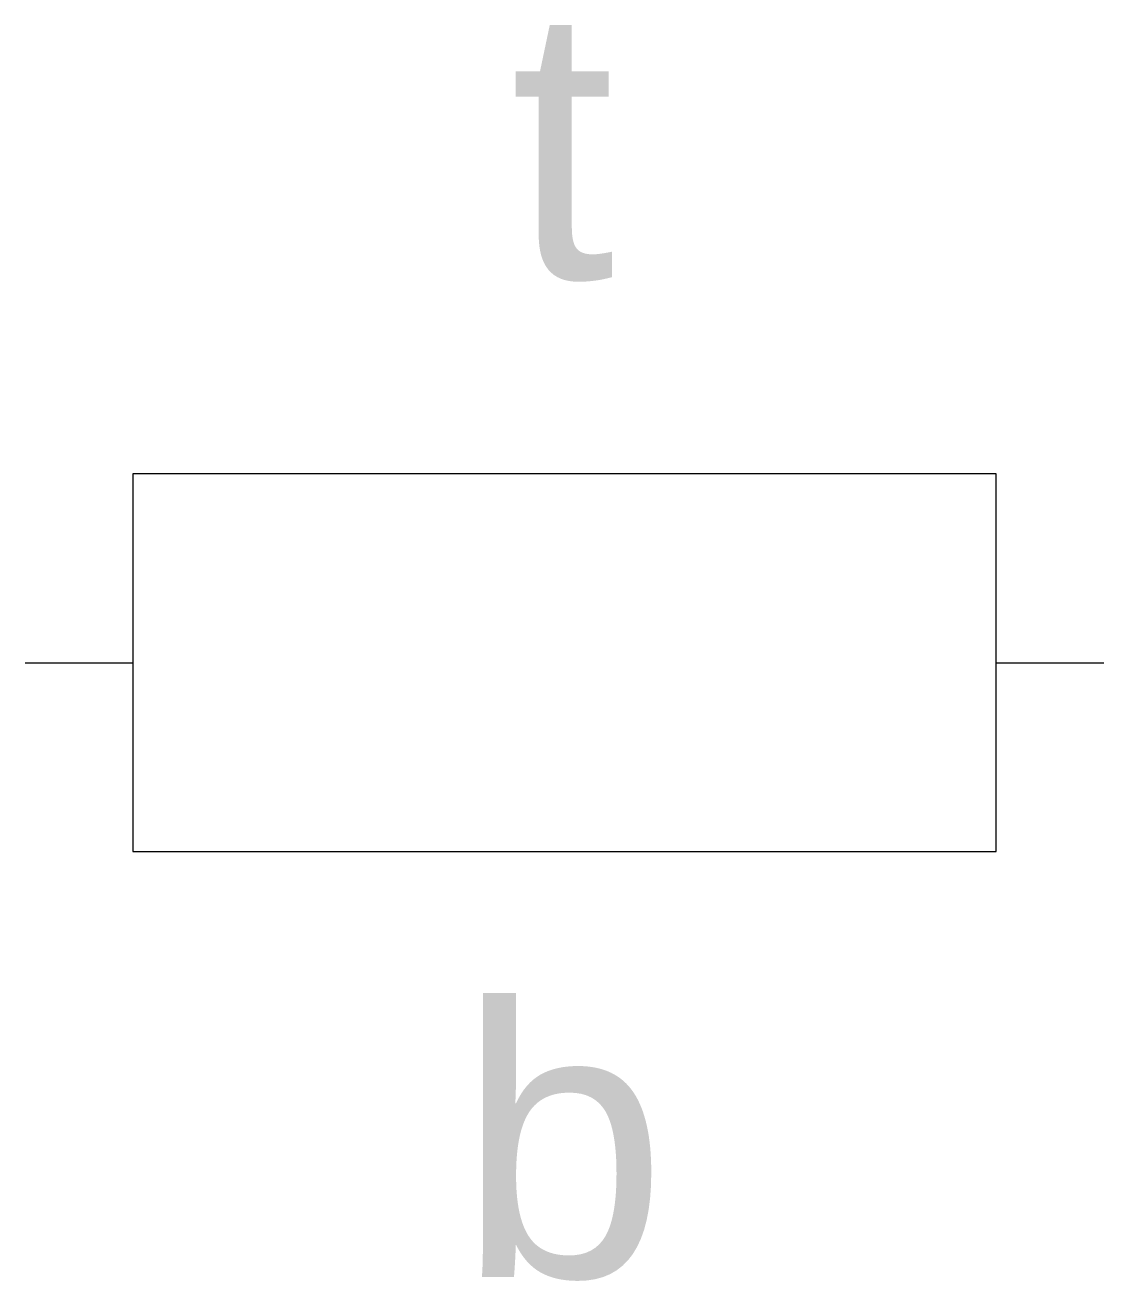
# Model space of a CAD drawing. Extents: x -5 to 5, y -5.7 to 5.9.
import ezdxf
from ezdxf.enums import TextEntityAlignment as Align

# ---------------------------------------------------------------- set-up
doc = ezdxf.new("R2010")
doc.units = 0
doc.layers.get('0').update_dxf_attribs({"true_color": 0xffffff})
doc.layers.add('OBJECT', color=7, linetype='Continuous', true_color=0xffffff)
doc.styles.add('textstyle0', font='arial.ttf')
doc.styles.add('textstyle1', font='')
doc.styles.get('textstyle1').set_extended_font_data('Arial')

msp = doc.modelspace()

# ---------------------------------------------------------------- linework, layer by layer
for p, q in [((4, 1.75), (-4, 1.75)), ((-4, 1.75), (-4, -1.75)), ((4, -1.75), (4, 1.75)), ((-4, -1.75), (4, -1.75))]:
    msp.add_line(p, q)
at = {"layer": 'OBJECT', "color": 0, "linetype": 'Continuous'}
for p, q in [((-5, 0), (-4, 0)), ((4, 0), (5, 0))]:
    msp.add_line(p, q, dxfattribs=at)

# ---------------------------------------------------------------- texts
at = {"style": 'textstyle0'}
msp.add_attdef('t', text='', height=2.5, dxfattribs=at).set_placement((-0.02, 2.808), align=Align.BOTTOM_CENTER)
at = {"style": 'textstyle1'}
msp.add_attdef('b', text='', height=2.5, dxfattribs=at).set_placement((-0.02, -3.192), align=Align.TOP_CENTER)

doc.saveas('drawing.dxf')
